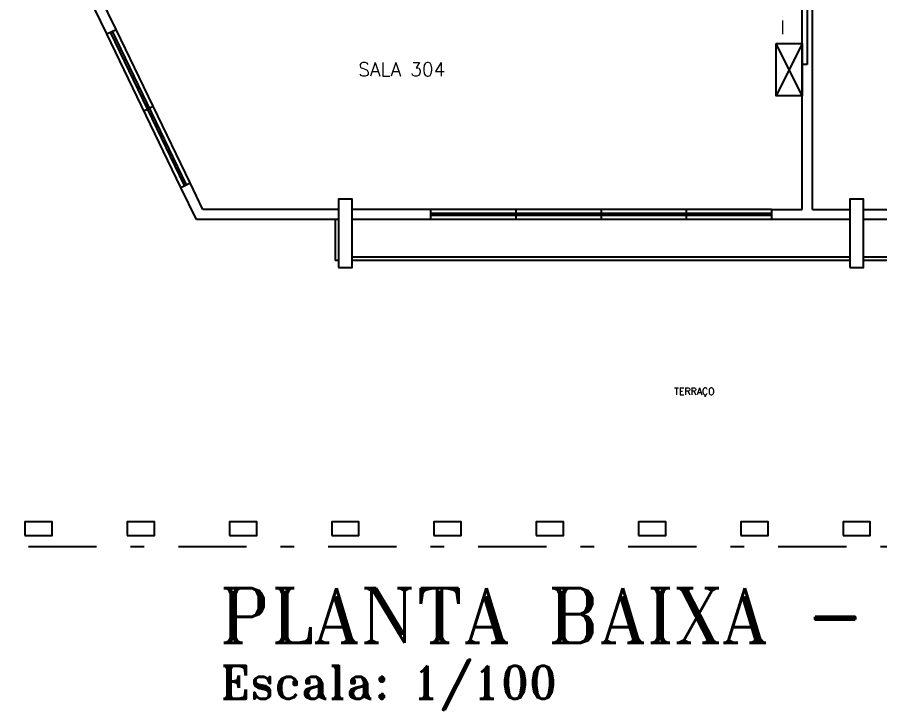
# Model space of a CAD drawing. Extents: x 544 to 914, y -40 to 56.
# Drawn here: x 550.81 to 557.14, y -12.62 to -7.54 of the extents above; entities that cross this region are included whole.
import ezdxf

# ---------------------------------------------------------------- set-up
doc = ezdxf.new("R2010")
doc.units = 0
doc.header["$LTSCALE"] = 0.5
doc.header["$MEASUREMENT"] = 0
doc.linetypes.add('DASHDOT', pattern=[1, 0.5, -0.25, 0, -0.25])
doc.linetypes.add('DASHDOT2', pattern=[0.5, 0.25, -0.125, 0, -0.125])
for name, color, linetype in [('2', 1, 'CONTINUOUS'), ('A-02', 2, 'CONTINUOUS'), ('A-03', 3, 'CONTINUOUS'), ('A-05', 5, 'CONTINUOUS'), ('Carimbo', 2, 'CONTINUOUS'), ('JANELA', 1, 'CONTINUOUS'), ('REDE-ESTRUTURADA', 3, 'CONTINUOUS'), ('SIMBOLOS', 2, 'CONTINUOUS'), ('TOMADAS', 3, 'CONTINUOUS'), ('TUBULACAO', 5, 'CONTINUOUS'), ('Título', 3, 'CONTINUOUS')]:
    doc.layers.add(name, color=color, linetype=linetype)
doc.styles.add('ROMANT', font='romant', dxfattribs={"height": 0.2})
doc.styles.add('T20', font='simplex.shx', dxfattribs={"height": 0.1})

msp = doc.modelspace()

# ---------------------------------------------------------------- linework, layer by layer
at = {"layer": '2', "color": 6}
for points in [[(553.1661, -9.3758), (553.2661, -9.3758), (553.2661, -8.8758), (553.1661, -8.8758), (553.1661, -9.3758)], [(556.9161, -9.3758), (557.0161, -9.3758), (557.0161, -8.8758), (556.9161, -8.8758), (556.9161, -9.3758)], [(550.8661, -11.3433), (551.0661, -11.3433), (551.0661, -11.2433), (550.8661, -11.2433), (550.8661, -11.3433)], [(551.6161, -11.3433), (551.8161, -11.3433), (551.8161, -11.2433), (551.6161, -11.2433), (551.6161, -11.3433)], [(552.3661, -11.3433), (552.5661, -11.3433), (552.5661, -11.2433), (552.3661, -11.2433), (552.3661, -11.3433)], [(553.1161, -11.3433), (553.3161, -11.3433), (553.3161, -11.2433), (553.1161, -11.2433), (553.1161, -11.3433)], [(553.8661, -11.3433), (554.0661, -11.3433), (554.0661, -11.2433), (553.8661, -11.2433), (553.8661, -11.3433)], [(554.6161, -11.3433), (554.8161, -11.3433), (554.8161, -11.2433), (554.6161, -11.2433), (554.6161, -11.3433)], [(555.3661, -11.3433), (555.5661, -11.3433), (555.5661, -11.2433), (555.3661, -11.2433), (555.3661, -11.3433)], [(556.1161, -11.3433), (556.3161, -11.3433), (556.3161, -11.2433), (556.1161, -11.2433), (556.1161, -11.3433)], [(556.8661, -11.3433), (557.0661, -11.3433), (557.0661, -11.2433), (556.8661, -11.2433), (556.8661, -11.3433)]]:
    msp.add_lwpolyline(points, dxfattribs=at)
at = {"layer": 'A-02', "color": 9}
for p, q in [((553.1411, -9.0258), (553.1411, -9.3258)), ((553.1661, -9.0258), (553.1661, -9.3008)), ((553.1661, -9.3258), (553.1411, -9.3258)), ((556.9161, -9.3008), (553.2661, -9.3008)), ((556.9161, -9.3258), (553.2661, -9.3258)), ((560.6661, -9.3008), (557.0161, -9.3008)), ((560.6661, -9.3258), (557.0161, -9.3258))]:
    msp.add_line(p, q, dxfattribs=at)
at = {"layer": 'A-03', "color": 9}
for p, q in [((551.738, -8.2263), (551.8055, -8.1937)), ((554.4661, -8.9508), (554.4661, -9.0258)), ((555.0911, -8.9508), (555.0911, -9.0258)), ((555.7161, -8.9508), (555.7161, -9.0258))]:
    msp.add_line(p, q, dxfattribs=at)
at = {"layer": 'A-05', "color": 4}
for p, q in [((551.4666, -7.6633), (550.8097, -6.3008)), ((551.5341, -7.6307), (551.0496, -6.6258)), ((556.5661, -8.9508), (556.5661, -6.8258)), ((556.6411, -8.9508), (556.6411, -7.0508)), ((551.4666, -7.6633), (551.5341, -7.6307)), ((552.0094, -8.7893), (552.077, -8.7567)), ((552.1234, -9.0258), (552.0094, -8.7893)), ((552.1705, -8.9508), (552.077, -8.7567)), ((553.1661, -8.9508), (552.1705, -8.9508)), ((553.8411, -8.9508), (553.2661, -8.9508)), ((553.8411, -8.9508), (553.8411, -9.0258)), ((556.3411, -8.9508), (556.5661, -8.9508)), ((556.3411, -8.9508), (556.3411, -9.0258)), ((556.6411, -8.9508), (556.9161, -8.9508)), ((557.0161, -8.9508), (557.5911, -8.9508)), ((553.1661, -9.0258), (552.1234, -9.0258)), ((553.8411, -9.0258), (553.2661, -9.0258)), ((556.9161, -9.0258), (556.3411, -9.0258)), ((557.5911, -9.0258), (557.0161, -9.0258))]:
    msp.add_line(p, q, dxfattribs=at)
at = {"layer": 'JANELA', "color": 9}
for p, q in [((552.0364, -8.7762), (551.4936, -7.6502)), ((552.0499, -8.7697), (551.5071, -7.6437)), ((552.077, -8.7567), (551.5341, -7.6307)), ((552.0094, -8.7893), (551.4666, -7.6633)), ((556.3411, -8.9508), (553.8411, -8.9508)), ((556.3411, -8.9808), (553.8411, -8.9808)), ((556.3411, -8.9958), (553.8411, -8.9958)), ((556.3411, -9.0258), (553.8411, -9.0258))]:
    msp.add_line(p, q, dxfattribs=at)
at = {"layer": 'REDE-ESTRUTURADA'}
for p, q in [((556.5661, -8.1165), (556.3759, -7.7322)), ((556.5661, -7.7322), (556.3761, -8.1166))]:
    msp.add_line(p, q, dxfattribs=at)
msp.add_lwpolyline([(556.3759, -7.7322), (556.5661, -7.7322), (556.5661, -8.1165), (556.3759, -8.1165)], close=True, dxfattribs=at)
at = {"layer": 'SIMBOLOS', "color": 9, "linetype": 'DASHDOT', "ltscale": 2}
msp.add_line((564.5911, -11.4258), (550.6161, -11.4258), dxfattribs=at)
at = {"layer": 'TOMADAS', "color": 5}
for p, q in [((556.6037, -6.8895), (556.6037, -7.8883)), ((556.6037, -7.8883), (556.5661, -7.8883))]:
    msp.add_line(p, q, dxfattribs=at)
at = {"layer": 'TUBULACAO', "linetype": 'DASHDOT2', "lineweight": 0, "ltscale": 0.03}
msp.add_line((556.4224, -6.7637), (556.4224, -7.7322), dxfattribs=at)

# ---------------------------------------------------------------- texts
at = {"layer": 'Carimbo', "color": 3, "style": 'ROMANT'}
msp.add_text('PLANTA BAIXA - 3º PAVIMENTO ', height=0.401684, dxfattribs=at).set_placement((552.2894, -12.1314, 0))
at = {"layer": 'Carimbo', "color": 15, "style": 'ROMANT'}
msp.add_text('Escala: 1/100', height=0.24101, dxfattribs=at).set_placement((552.3011, -12.5412, -6.7046))
at = {"layer": 'Título', "color": 9, "style": 'T20'}
for s, height, p in [('SALA 304', 0.1, (553.3109, -7.9727)), ('TERRAÇO', 0.05, (555.6282, -10.3101))]:
    msp.add_text(s, height=height, dxfattribs=at).set_placement(p)

doc.saveas('drawing.dxf')
